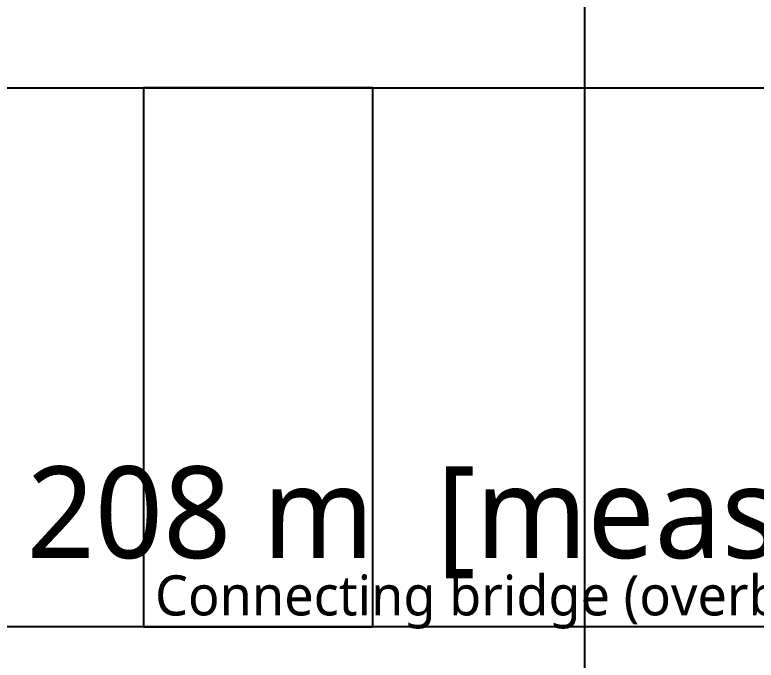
# Model space of a CAD drawing. Header units: metres. Extents: x -1640 to 1560, y -268 to 2338.
# Drawn here: x -61.2 to 3.5, y 1067.1 to 1123.4 of the extents above; entities that cross this region are included whole.
import ezdxf

# ---------------------------------------------------------------- set-up
doc = ezdxf.new("R2010")
doc.units = ezdxf.units.M
for name, color, linetype in [('AUX', 8, 'Continuous'), ('OUTLINE', 7, 'Continuous'), ('TEXT', 7, 'Continuous'), ('UTIL_CHEM_CONCEPT', 6, 'Continuous')]:
    doc.layers.add(name, color=color, linetype=linetype)
doc.styles.add('KO', font='malgun.ttf')

msp = doc.modelspace()

# ---------------------------------------------------------------- linework, layer by layer
at = {"layer": 'AUX'}
for points in [[(-307, 1117), (357, 1117), (357, 1232), (-307, 1232)], [(-50, 1070), (-30, 1070), (-30, 1117), (-50, 1117)]]:
    msp.add_lwpolyline(points, close=True, dxfattribs=at)
at = {"layer": 'OUTLINE'}
msp.add_lwpolyline([(-307, 862), (347, 862), (347, 1070), (-307, 1070)], close=True, dxfattribs=at)
at = {"layer": 'UTIL_CHEM_CONCEPT'}
msp.add_line((-11.5, 1054.2), (-11.5, 1174.8), dxfattribs=at)

# ---------------------------------------------------------------- texts
at = {"layer": 'TEXT', "style": 'KO'}
for s, height, p in [('P4 FAB  main body 617 m (incl. end block 654 m) x 208 m  [measured from satellite imagery]', 8, (-307, 1076)), ('Connecting bridge (overbridge)', 3.5, (-49, 1071))]:
    msp.add_text(s, height=height, dxfattribs=at).set_placement(p)

doc.saveas('drawing.dxf')
